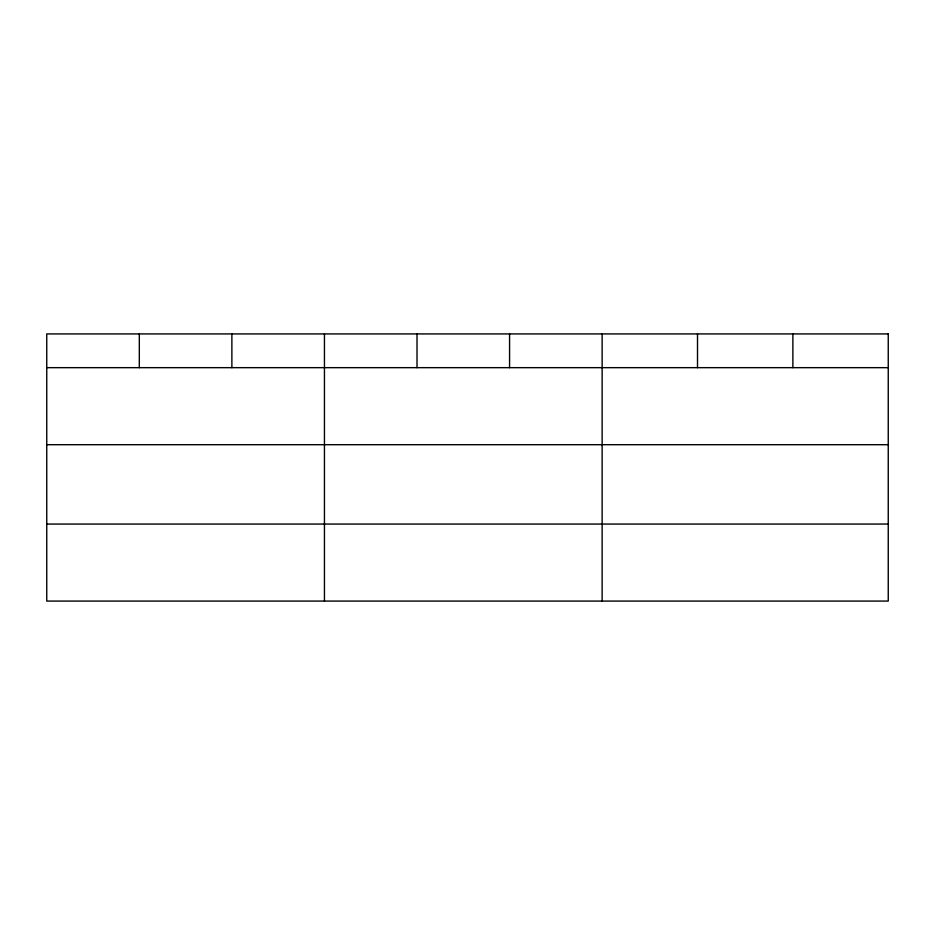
<?xml version="1.0" encoding="UTF-8"?>
<svg xmlns="http://www.w3.org/2000/svg" width="935" height="935" viewBox="0 0 935 935"><rect width="100%" height="100%" fill="white"/><g stroke="black" fill="none" stroke-linecap="round" stroke-linejoin="round"><path stroke-width="1.4" d="M46.75 367.665L888.25 367.665M46.75 444.698L888.25 444.698M46.75 524.056L888.25 524.056M792.88 333.924L792.88 367.665M697.51 333.924L697.51 367.665M602.14 333.924L602.14 601.076M509.575 333.924L509.575 367.665M417.01 333.924L417.01 367.665M324.445 333.924L324.445 601.076M231.88 333.924L231.88 367.665M139.315 333.924L139.315 367.665M888.25 333.924L46.75 333.924L46.75 601.076L888.25 601.076L888.25 333.924"/></g></svg>
